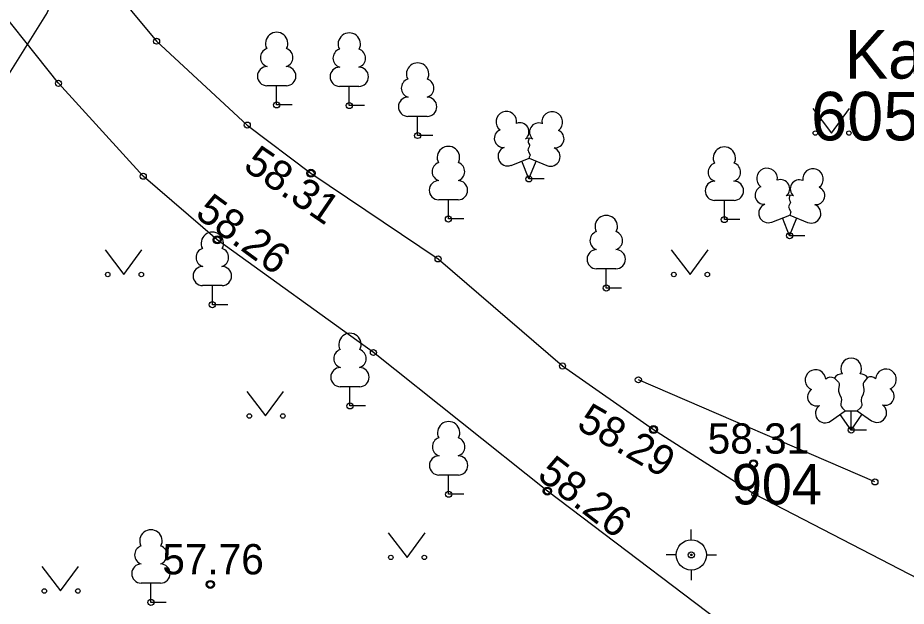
# Model space of a CAD drawing. Extents: x 634915 to 636012, y 6467988 to 6469078.
# Drawn here: x 635017.46 to 635039.43, y 6468172.02 to 6468186.59 of the extents above; entities that cross this region are included whole.
import ezdxf

# ---------------------------------------------------------------- set-up
doc = ezdxf.new("R2010")
doc.units = 0
for name, color, linetype in [('AED', 7, 'Continuous'), ('ALUSVORK', 7, 'Continuous'), ('HALJASTUS', 7, 'Continuous'), ('KORGUS-EH2000', 7, 'Continuous'), ('MOOTMPUNKT', 7, 'Continuous'), ('PIIR', 7, 'Continuous'), ('PUU', 7, 'Continuous'), ('SITRASS', 7, 'Continuous'), ('TEE', 7, 'Continuous')]:
    doc.layers.add(name, color=color, linetype=linetype)

msp = doc.modelspace()

# ---------------------------------------------------------------- linework, layer by layer
at = {"layer": 'AED'}
msp.add_lwpolyline([(635038.654, 6468175.099), (635032.804, 6468177.626)], dxfattribs=at)
at = {"layer": 'ALUSVORK'}
for p, q in [((635034.114, 6468173.669), (635034.114, 6468173.919)), ((635033.739, 6468173.294), (635033.489, 6468173.294)), ((635034.489, 6468173.294), (635034.739, 6468173.294)), ((635034.114, 6468172.919), (635034.114, 6468172.669))]:
    msp.add_line(p, q, dxfattribs=at)
for radius in [0.375, 0.022]:
    msp.add_circle((635034.114, 6468173.294), radius, dxfattribs=at)
at = {"layer": 'HALJASTUS'}
for p, q in [((635037.119, 6468184.339), (635037.583, 6468183.732)), ((635037.583, 6468183.732), (635038.028, 6468184.339)), ((635019.619, 6468180.839), (635020.083, 6468180.232)), ((635020.083, 6468180.232), (635020.528, 6468180.839)), ((635033.619, 6468180.839), (635034.083, 6468180.232)), ((635034.083, 6468180.232), (635034.528, 6468180.839)), ((635023.119, 6468177.339), (635023.583, 6468176.732)), ((635023.583, 6468176.732), (635024.028, 6468177.339)), ((635026.619, 6468173.839), (635027.083, 6468173.232)), ((635027.083, 6468173.232), (635027.528, 6468173.839)), ((635018.052, 6468173.008), (635018.515, 6468172.402)), ((635018.515, 6468172.402), (635018.961, 6468173.008))]:
    msp.add_line(p, q, dxfattribs=at)
for centre in [(635037.182, 6468183.732), (635038.011, 6468183.732), (635019.682, 6468180.232), (635020.511, 6468180.232), (635033.682, 6468180.232), (635034.511, 6468180.232), (635023.182, 6468176.732), (635024.011, 6468176.732), (635026.682, 6468173.232), (635027.511, 6468173.232), (635018.114, 6468172.402), (635018.943, 6468172.402)]:
    msp.add_circle(centre, 0.055, dxfattribs=at)
at = {"layer": 'KORGUS-EH2000'}
for centre in [(635024.708, 6468182.738), (635022.39, 6468181.09), (635033.179, 6468176.396), (635035.651, 6468175.55), (635030.554, 6468174.872), (635022.218, 6468172.563)]:
    msp.add_circle(centre, 0.1, dxfattribs=at)
at = {"layer": 'MOOTMPUNKT'}
for centre in [(635020.889, 6468186.005), (635018.463, 6468184.963), (635023.859, 6468184.428), (635025.655, 6468184.413), (635023.132, 6468183.929), (635027.345, 6468183.671), (635024.708, 6468182.738), (635020.56, 6468182.663), (635030.096, 6468182.598), (635028.107, 6468181.606), (635034.931, 6468181.592), (635036.545, 6468181.191), (635022.39, 6468181.09), (635027.85, 6468180.617), (635032.01, 6468179.898), (635022.268, 6468179.483), (635026.251, 6468178.302), (635030.928, 6468177.969), (635032.804, 6468177.626), (635025.672, 6468176.98), (635033.179, 6468176.396), (635038.068, 6468176.384), (635035.651, 6468175.55), (635038.654, 6468175.099), (635028.112, 6468174.796), (635030.554, 6468174.872), (635035.685, 6468174.797), (635034.114, 6468173.294), (635022.218, 6468172.563), (635020.749, 6468172.12)]:
    msp.add_circle(centre, 0.075, dxfattribs=at)
at = {"layer": 'PUU'}
for p, q in [((635024.099, 6468184.903), (635023.619, 6468184.903)), ((635023.859, 6468184.428), (635023.859, 6468184.903)), ((635025.895, 6468184.888), (635025.415, 6468184.888)), ((635025.655, 6468184.413), (635025.655, 6468184.888)), ((635024.239, 6468184.428), (635023.859, 6468184.428)), ((635026.035, 6468184.413), (635025.655, 6468184.413)), ((635027.585, 6468184.146), (635027.105, 6468184.146)), ((635027.345, 6468183.671), (635027.345, 6468184.146)), ((635027.725, 6468183.671), (635027.345, 6468183.671)), ((635029.656, 6468182.933), (635030.101, 6468183.108)), ((635030.096, 6468182.598), (635029.921, 6468183.038)), ((635030.096, 6468182.598), (635030.276, 6468183.038)), ((635030.101, 6468183.108), (635030.541, 6468182.928)), ((635030.476, 6468182.598), (635030.096, 6468182.598)), ((635028.347, 6468182.081), (635027.867, 6468182.081)), ((635028.107, 6468181.606), (635028.107, 6468182.081)), ((635035.171, 6468182.067), (635034.691, 6468182.067)), ((635034.931, 6468181.592), (635034.931, 6468182.067)), ((635036.105, 6468181.526), (635036.55, 6468181.701)), ((635036.55, 6468181.701), (635036.99, 6468181.521)), ((635028.487, 6468181.606), (635028.107, 6468181.606)), ((635035.311, 6468181.592), (635034.931, 6468181.592)), ((635036.545, 6468181.191), (635036.37, 6468181.631)), ((635036.545, 6468181.191), (635036.725, 6468181.631)), ((635036.925, 6468181.191), (635036.545, 6468181.191)), ((635032.25, 6468180.373), (635031.77, 6468180.373)), ((635032.01, 6468179.898), (635032.01, 6468180.373)), ((635022.508, 6468179.958), (635022.028, 6468179.958)), ((635022.268, 6468179.483), (635022.268, 6468179.958)), ((635032.39, 6468179.898), (635032.01, 6468179.898)), ((635022.648, 6468179.483), (635022.268, 6468179.483)), ((635025.912, 6468177.455), (635025.432, 6468177.455)), ((635025.672, 6468176.98), (635025.672, 6468177.455)), ((635026.052, 6468176.98), (635025.672, 6468176.98)), ((635037.558, 6468176.604), (635037.918, 6468176.859)), ((635037.918, 6468176.859), (635038.213, 6468176.859)), ((635038.068, 6468176.384), (635038.068, 6468176.859)), ((635038.213, 6468176.859), (635038.573, 6468176.614)), ((635038.068, 6468176.384), (635037.793, 6468176.769)), ((635038.068, 6468176.384), (635038.338, 6468176.774)), ((635038.448, 6468176.384), (635038.068, 6468176.384)), ((635028.352, 6468175.271), (635027.872, 6468175.271)), ((635028.112, 6468174.796), (635028.112, 6468175.271)), ((635028.492, 6468174.796), (635028.112, 6468174.796)), ((635020.989, 6468172.595), (635020.509, 6468172.595)), ((635020.749, 6468172.12), (635020.749, 6468172.595)), ((635021.129, 6468172.12), (635020.749, 6468172.12))]:
    msp.add_line(p, q, dxfattribs=at)
for points in [[(635030.101, 6468183.603), (635030.081, 6468183.528), (635030.081, 6468183.508), (635030.091, 6468183.478), (635030.111, 6468183.443), (635030.116, 6468183.423), (635030.101, 6468183.388), (635030.076, 6468183.338), (635030.071, 6468183.313), (635030.076, 6468183.298), (635030.086, 6468183.268), (635030.121, 6468183.208), (635030.126, 6468183.188), (635030.121, 6468183.168), (635030.106, 6468183.133), (635030.101, 6468183.108)], [(635036.55, 6468182.196), (635036.53, 6468182.121), (635036.53, 6468182.101), (635036.54, 6468182.071), (635036.56, 6468182.036), (635036.565, 6468182.016), (635036.55, 6468181.981), (635036.525, 6468181.931), (635036.52, 6468181.906), (635036.525, 6468181.891), (635036.535, 6468181.861), (635036.57, 6468181.801), (635036.575, 6468181.781), (635036.57, 6468181.761), (635036.555, 6468181.726), (635036.55, 6468181.701)], [(635037.655, 6468177.671), (635037.758, 6468177.569), (635037.773, 6468177.539), (635037.773, 6468177.484), (635037.758, 6468177.394), (635037.758, 6468177.349), (635037.778, 6468177.269), (635037.818, 6468177.179), (635037.828, 6468177.134), (635037.823, 6468177.089), (635037.808, 6468177.024), (635037.808, 6468176.994), (635037.828, 6468176.954), (635037.853, 6468176.924), (635037.918, 6468176.859)], [(635038.472, 6468177.685), (635038.378, 6468177.569), (635038.363, 6468177.539), (635038.363, 6468177.484), (635038.378, 6468177.394), (635038.383, 6468177.349), (635038.363, 6468177.269), (635038.323, 6468177.179), (635038.313, 6468177.134), (635038.318, 6468177.089), (635038.333, 6468177.024), (635038.333, 6468176.994), (635038.313, 6468176.954), (635038.288, 6468176.924), (635038.218, 6468176.859)]]:
    msp.add_lwpolyline(points, dxfattribs=at)
for centre, radius, start, end in [((635023.859, 6468185.948), 0.277, 332.5799, 207.4201), ((635025.655, 6468185.933), 0.277, 332.5799, 207.4201), ((635023.689, 6468185.601), 0.233, 109.0217, 253.1415), ((635024.029, 6468185.601), 0.233, 286.8508, 70.9859), ((635025.485, 6468185.586), 0.233, 109.0217, 253.1415), ((635025.825, 6468185.586), 0.233, 286.8508, 70.9859), ((635027.345, 6468185.191), 0.277, 332.5799, 207.4201), ((635023.622, 6468185.14), 0.238, 90.0016, 269.3953), ((635024.096, 6468185.14), 0.238, 270.6047, 89.9984), ((635025.418, 6468185.125), 0.238, 90.0016, 269.3953), ((635025.892, 6468185.125), 0.238, 270.6047, 89.9984), ((635027.175, 6468184.844), 0.233, 109.0217, 253.1415), ((635027.515, 6468184.844), 0.233, 286.8508, 70.9859), ((635027.108, 6468184.383), 0.238, 90.0016, 269.3953), ((635027.582, 6468184.383), 0.238, 270.6047, 89.9984), ((635029.539, 6468184.012), 0.256, 111.5027, 232.5173), ((635029.539, 6468184.012), 0.256, 350.4856, 111.5002), ((635030.675, 6468184.003), 0.256, 67.6168, 188.6314), ((635030.675, 6468184.003), 0.256, 306.5997, 67.6143), ((635029.874, 6468183.762), 0.224, 308.5041, 111.5725), ((635030.337, 6468183.757), 0.225, 67.7016, 230.5126), ((635029.465, 6468183.601), 0.224, 111.4304, 274.4987), ((635030.742, 6468183.591), 0.224, 264.6183, 67.6866), ((635030.1, 6468183.365), 0.237, 66.7655, 111.5015), ((635028.107, 6468183.126), 0.277, 332.5799, 207.4201), ((635029.57, 6468183.156), 0.237, 111.5014, 291.5004), ((635030.631, 6468183.148), 0.237, 247.6166, 67.6155), ((635034.931, 6468183.112), 0.277, 332.5799, 207.4201), ((635027.937, 6468182.779), 0.233, 109.0217, 253.1415), ((635028.277, 6468182.779), 0.233, 286.8508, 70.9859), ((635034.761, 6468182.765), 0.233, 109.0217, 253.1415), ((635035.101, 6468182.765), 0.233, 286.8508, 70.9859), ((635035.988, 6468182.605), 0.256, 111.5027, 232.5173), ((635035.988, 6468182.605), 0.256, 350.4856, 111.5002), ((635037.124, 6468182.596), 0.256, 67.6168, 188.6314), ((635037.124, 6468182.596), 0.256, 306.5997, 67.6143), ((635036.323, 6468182.355), 0.224, 308.5041, 111.5725), ((635036.786, 6468182.35), 0.225, 67.7016, 230.5126), ((635027.87, 6468182.318), 0.238, 90.0016, 269.3953), ((635028.344, 6468182.318), 0.238, 270.6047, 89.9984), ((635034.694, 6468182.304), 0.238, 90.0016, 269.3953), ((635035.168, 6468182.304), 0.238, 270.6047, 89.9984), ((635035.914, 6468182.194), 0.224, 111.4304, 274.4987), ((635037.191, 6468182.184), 0.224, 264.6183, 67.6866), ((635036.549, 6468181.958), 0.237, 66.7655, 111.5015), ((635036.019, 6468181.749), 0.237, 111.5014, 291.5004), ((635037.08, 6468181.741), 0.237, 247.6166, 67.6155), ((635032.01, 6468181.418), 0.277, 332.5799, 207.4201), ((635022.268, 6468181.003), 0.277, 332.5799, 207.4201), ((635031.84, 6468181.071), 0.233, 109.0217, 253.1415), ((635032.18, 6468181.071), 0.233, 286.8508, 70.9859), ((635022.098, 6468180.656), 0.233, 109.0217, 253.1415), ((635022.438, 6468180.656), 0.233, 286.8508, 70.9859), ((635031.773, 6468180.61), 0.238, 90.0016, 269.3953), ((635032.247, 6468180.61), 0.238, 270.6047, 89.9984), ((635022.031, 6468180.195), 0.238, 90.0016, 269.3953), ((635022.505, 6468180.195), 0.238, 270.6047, 89.9984), ((635025.672, 6468178.5), 0.277, 332.5799, 207.4201), ((635025.502, 6468178.153), 0.233, 109.0217, 253.1415), ((635025.842, 6468178.153), 0.233, 286.8508, 70.9859), ((635038.068, 6468177.904), 0.256, 90.0013, 211.0159), ((635038.068, 6468177.904), 0.256, 328.9841, 89.9987), ((635025.435, 6468177.692), 0.238, 90.0016, 269.3953), ((635025.909, 6468177.692), 0.238, 270.6047, 89.9984), ((635037.185, 6468177.621), 0.256, 125.5389, 246.5536), ((635037.185, 6468177.621), 0.256, 4.5218, 125.5364), ((635037.831, 6468177.571), 0.202, 84.7965, 150.2995), ((635038.306, 6468177.571), 0.202, 34.3857, 95.2035), ((635038.928, 6468177.637), 0.256, 55.522, 176.5367), ((635038.928, 6468177.637), 0.256, 294.5049, 55.5195), ((635037.571, 6468177.488), 0.202, 65.2382, 130.7412), ((635038.544, 6468177.497), 0.202, 50.3173, 111.1351), ((635037.213, 6468177.204), 0.224, 125.4667, 288.5349), ((635038.908, 6468177.219), 0.224, 252.5235, 55.5918), ((635037.422, 6468176.798), 0.237, 125.5377, 305.5366), ((635038.706, 6468176.81), 0.237, 235.5219, 55.5208), ((635028.112, 6468176.316), 0.277, 332.5799, 207.4201), ((635027.942, 6468175.969), 0.233, 109.0217, 253.1415), ((635028.282, 6468175.969), 0.233, 286.8508, 70.9859), ((635027.875, 6468175.508), 0.238, 90.0016, 269.3953), ((635028.349, 6468175.508), 0.238, 270.6047, 89.9984), ((635020.749, 6468173.64), 0.277, 332.5799, 207.4201), ((635020.579, 6468173.293), 0.233, 109.0217, 253.1415), ((635020.919, 6468173.293), 0.233, 286.8508, 70.9859), ((635020.512, 6468172.832), 0.238, 90.0016, 269.3953), ((635020.986, 6468172.832), 0.238, 270.6047, 89.9984)]:
    msp.add_arc(centre, radius, start, end, dxfattribs=at)
at = {"layer": 'SITRASS'}
msp.add_lwpolyline([(635032.078, 6468230.035), (635025.078, 6468209.766), (635020.901, 6468193.964), (635018.18, 6468186.719), (635016.445, 6468183.948), (635012.041, 6468175.805), (635010.326, 6468175.086), (635009.94, 6468174.929), (635008.252, 6468174.243), (635004.458, 6468172.903), (635001.159, 6468167.11), (634995.93, 6468154.321), (634996.562, 6468152.592), (634997.592, 6468149.774), (634998.294, 6468147.852), (634999.102, 6468143.02)], dxfattribs=at)
at = {"layer": 'TEE'}
msp.add_lwpolyline([(635019.667, 6468187.482), (635020.889, 6468186.005), (635023.132, 6468183.929), (635024.708, 6468182.738), (635027.85, 6468180.617), (635030.928, 6468177.969), (635033.179, 6468176.396), (635035.685, 6468174.797), (635042.362, 6468171.338), (635044.949, 6468169.819), (635045.669, 6468168.61), (635045.413, 6468167.17), (635044.057, 6468166.114), (635042.81, 6468166.038), (635041.425, 6468166.773), (635038.878, 6468168.469), (635035.891, 6468170.831), (635030.554, 6468174.872), (635026.251, 6468178.302), (635022.39, 6468181.09), (635020.56, 6468182.663), (635018.463, 6468184.963), (635016.504, 6468187.431)], dxfattribs=at)

# ---------------------------------------------------------------- texts
at = {"layer": 'ALUSVORK'}
msp.add_text('904', height=1, dxfattribs=at).set_placement((635035.114, 6468174.544))
at = {"layer": 'KORGUS-EH2000'}
for s, rotation, p in [('58.31', 325.6247, (635023.001, 6468182.853)), ('58.26', 323.7212, (635021.813, 6468181.681)), ('58.29', 330.1413, (635031.244, 6468176.435)), ('58.26', 322.4251, (635030.27, 6468175.211))]:
    msp.add_text(s, height=0.75, rotation=rotation, dxfattribs=at).set_placement(p)
for s, p in [('58.31', (635034.519, 6468175.8)), ('57.76', (635021.031, 6468172.813))]:
    msp.add_text(s, height=0.75, dxfattribs=at).set_placement(p)
at = {"layer": 'PIIR'}
for s, p in [('Kaevu tee 2', (635037.909, 6468185.08)), ('60501:004:0126', (635037.076, 6468183.552))]:
    msp.add_text(s, height=1.2, dxfattribs=at).set_placement(p)

doc.saveas('drawing.dxf')
